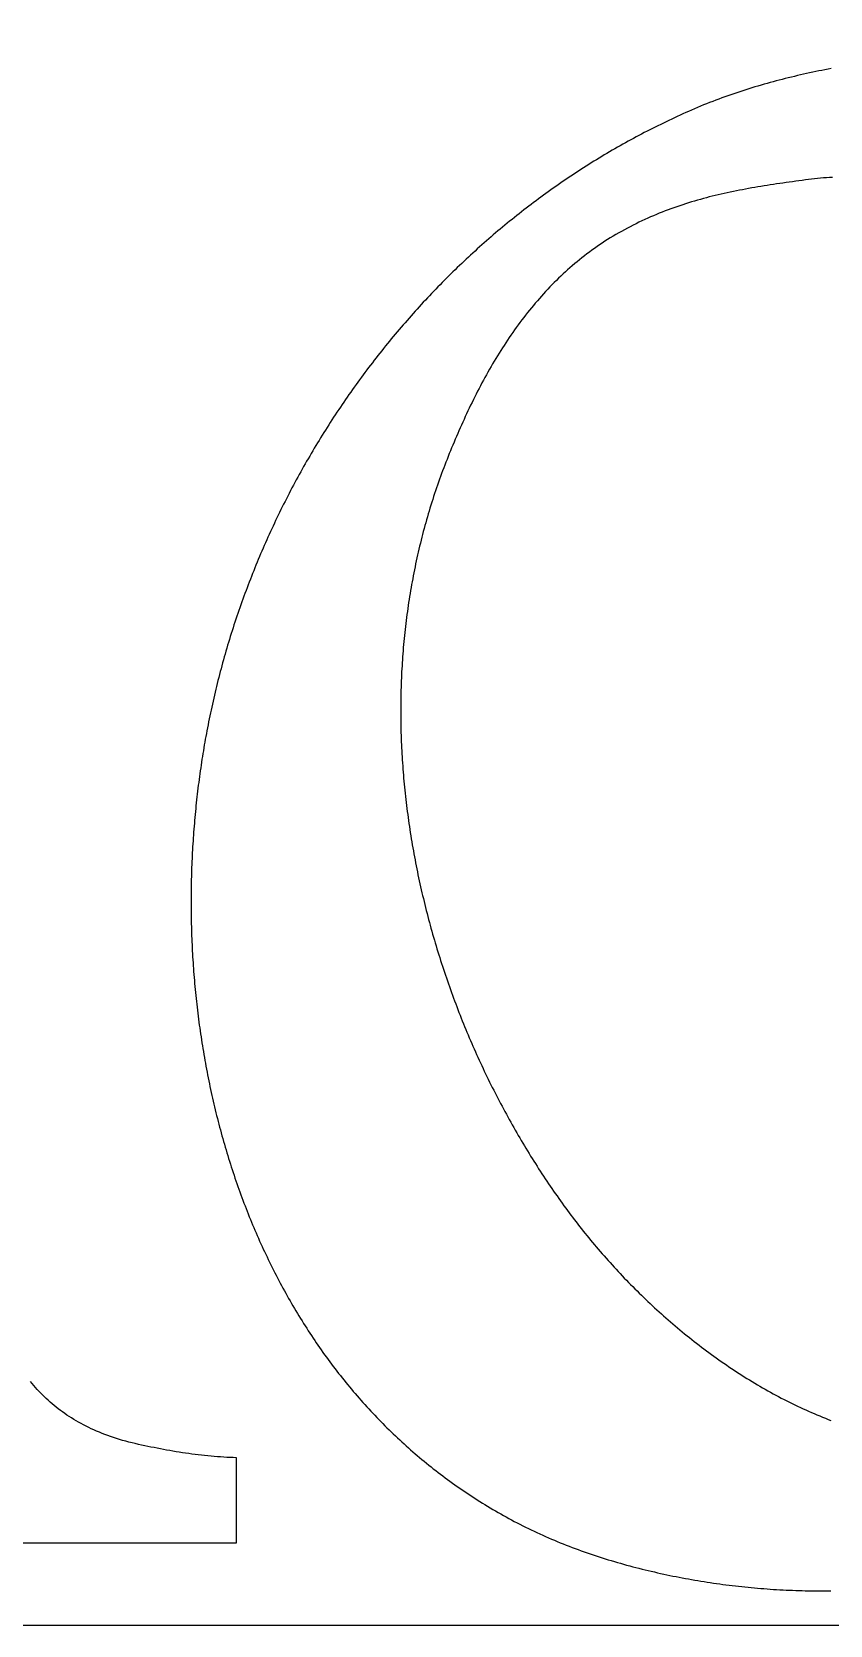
# Model space of a CAD drawing. Extents: x 0 to 3997, y 0 to 1531.
# Drawn here: x 1014 to 1267, y 0 to 504 of the extents above; entities that cross this region are included whole.
import ezdxf

# ---------------------------------------------------------------- set-up
doc = ezdxf.new("R2010")
doc.units = 0
doc.layers.add('C159', color=159, linetype='CONTINUOUS')
doc.layers.add('C7', color=7, linetype='CONTINUOUS')

msp = doc.modelspace()

# ---------------------------------------------------------------- linework, layer by layer
at = {"layer": 'C159'}
for points in [[(1267.1268, 492.6928), (1266.1532, 492.5055), (1265.1807, 492.3152), (1264.2092, 492.1217), (1263.2386, 491.9249), (1262.269, 491.7248), (1261.3003, 491.5212), (1260.3325, 491.3141), (1259.3655, 491.1034), (1258.3994, 490.889), (1257.434, 490.6708), (1256.4694, 490.4487), (1255.5055, 490.2227), (1254.5424, 489.9926), (1253.5799, 489.7584), (1252.618, 489.52), (1251.6568, 489.2772), (1250.6961, 489.0301), (1249.736, 488.7784), (1248.7764, 488.5222), (1247.8173, 488.2614), (1246.8587, 487.9958), (1245.9005, 487.7253), (1244.9427, 487.45), (1243.9853, 487.1696), (1243.0282, 486.8841), (1242.0715, 486.5935), (1241.115, 486.2975), (1240.1588, 485.9963), (1239.2028, 485.6895), (1238.247, 485.3773), (1237.2914, 485.0594), (1236.3359, 484.7358), (1235.3805, 484.4065), (1234.4252, 484.0712), (1233.47, 483.73), (1232.5147, 483.3827), (1231.5595, 483.0293), (1230.6042, 482.6696), (1229.6489, 482.3037), (1228.6934, 481.9313), (1227.7378, 481.5524), (1226.7821, 481.167), (1225.8261, 480.7749), (1224.87, 480.376), (1223.9136, 479.9703), (1222.9569, 479.5577), (1222, 479.1381), (1221.1117, 478.7432), (1220.2253, 478.3449), (1219.3408, 477.9431), (1218.4582, 477.538), (1217.5775, 477.1294), (1216.6986, 476.7174), (1215.8217, 476.302), (1214.9467, 475.8832), (1214.0736, 475.461), (1213.2024, 475.0355), (1212.3332, 474.6066), (1211.4658, 474.1744), (1210.6005, 473.7389), (1209.737, 473.3), (1208.8755, 472.8578), (1208.016, 472.4123), (1207.1584, 471.9635), (1206.3028, 471.5115), (1205.4492, 471.0561), (1204.5976, 470.5976), (1203.7479, 470.1357), (1202.9002, 469.6706), (1202.0546, 469.2023), (1201.2109, 468.7308), (1200.3692, 468.2561), (1199.5296, 467.7781), (1198.692, 467.297), (1197.8564, 466.8127), (1197.0228, 466.3252), (1196.1913, 465.8346), (1195.3618, 465.3408), (1194.5344, 464.8439), (1193.709, 464.3439), (1192.8857, 463.8408), (1192.0644, 463.3345), (1191.2452, 462.8252), (1190.4281, 462.3128), (1189.6131, 461.7973), (1188.8002, 461.2787), (1187.9894, 460.7571), (1187.1807, 460.2325), (1186.3741, 459.7048), (1185.5696, 459.1741), (1184.7672, 458.6404), (1183.967, 458.1037), (1183.1689, 457.564), (1182.3729, 457.0213), (1181.579, 456.4757), (1180.7874, 455.9271), (1179.9978, 455.3755), (1179.2105, 454.821), (1178.4253, 454.2636), (1177.6423, 453.7033), (1176.8614, 453.1401), (1176.0828, 452.5739), (1175.3063, 452.0049), (1174.532, 451.4331), (1173.76, 450.8583), (1172.9901, 450.2807), (1172.2225, 449.7003), (1171.457, 449.117), (1170.6938, 448.5309), (1169.9329, 447.942), (1169.1741, 447.3503), (1168.4177, 446.7558), (1167.6634, 446.1585), (1166.9115, 445.5584), (1166.1617, 444.9556), (1165.4143, 444.35), (1164.6691, 443.7417), (1163.9262, 443.1307), (1163.1856, 442.517), (1162.4473, 441.9005), (1161.7113, 441.2814), (1160.9776, 440.6595), (1160.2461, 440.035), (1159.517, 439.4078), (1158.7903, 438.778), (1158.0658, 438.1455), (1157.3437, 437.5104), (1156.6239, 436.8727), (1155.9065, 436.2323), (1155.1914, 435.5894), (1154.4787, 434.9439), (1153.7683, 434.2957), (1153.0603, 433.645), (1152.3547, 432.9918), (1151.6514, 432.336), (1150.9506, 431.6776), (1150.2521, 431.0167), (1149.556, 430.3534), (1148.8623, 429.6874), (1148.1711, 429.019), (1147.4822, 428.3481), (1146.7958, 427.6748), (1146.1118, 426.9989), (1145.4302, 426.3207), (1144.7511, 425.6399), (1144.0744, 424.9567), (1143.4001, 424.2711), (1142.7283, 423.5831), (1142.059, 422.8927), (1141.3922, 422.1999), (1140.7278, 421.5047), (1140.0659, 420.8071), (1139.4064, 420.1072), (1138.7495, 419.4049), (1138.0951, 418.7003), (1137.4431, 417.9933), (1136.7937, 417.284), (1136.1468, 416.5724), (1135.5024, 415.8586), (1134.8606, 415.1424), (1134.2212, 414.4239), (1133.5844, 413.7032), (1132.9502, 412.9802), (1132.3185, 412.255), (1131.6893, 411.5275), (1131.0627, 410.7978), (1130.4387, 410.0659), (1129.8173, 409.3317), (1129.1984, 408.5954), (1128.5821, 407.8569), (1127.9684, 407.1162), (1127.3573, 406.3734), (1126.7488, 405.6284), (1126.143, 404.8813), (1125.5397, 404.132), (1124.939, 403.3806), (1124.341, 402.6271), (1123.7456, 401.8715), (1123.1529, 401.1138), (1122.5628, 400.354), (1121.9753, 399.5921), (1121.3905, 398.8282), (1120.8083, 398.0623), (1120.2288, 397.2943), (1119.652, 396.5242), (1119.0779, 395.7522), (1118.5065, 394.9781), (1117.9377, 394.2021), (1117.3717, 393.424), (1116.8083, 392.644), (1116.2476, 391.862), (1115.6897, 391.0781), (1115.1345, 390.2922), (1114.582, 389.5044), (1114.0322, 388.7146), (1113.4852, 387.923), (1112.9409, 387.1294), (1112.3994, 386.334), (1111.8606, 385.5366), (1111.3246, 384.7374), (1110.7914, 383.9363), (1110.2609, 383.1334), (1109.7332, 382.3286), (1109.2083, 381.522), (1108.6862, 380.7136), (1108.1669, 379.9034), (1107.6503, 379.0914), (1107.1366, 378.2776), (1106.6257, 377.462), (1106.1176, 376.6446), (1105.6124, 375.8255), (1105.11, 375.0046), (1104.6104, 374.182), (1104.1136, 373.3577), (1103.6197, 372.5317), (1103.1287, 371.7039), (1102.6405, 370.8745), (1102.1552, 370.0433), (1101.6727, 369.2105), (1101.1932, 368.3761), (1100.7165, 367.54), (1100.2427, 366.7022), (1099.7718, 365.8628), (1099.3038, 365.0218), (1098.8387, 364.1792), (1098.3766, 363.3349), (1097.9173, 362.4891), (1097.461, 361.6417), (1097.0076, 360.7928), (1096.5571, 359.9422), (1096.1096, 359.0902), (1095.6651, 358.2366), (1095.2234, 357.3814), (1094.7848, 356.5248), (1094.3491, 355.6666), (1093.9164, 354.8069), (1093.4867, 353.9458), (1093.0599, 353.0832), (1092.6362, 352.2191), (1092.2154, 351.3535), (1091.7976, 350.4865), (1091.3829, 349.6181), (1090.9711, 348.7483), (1090.5624, 347.877), (1090.1567, 347.0044), (1089.754, 346.1303), (1089.3544, 345.2549), (1088.9578, 344.3781), (1088.5643, 343.4999), (1088.1738, 342.6204), (1087.7864, 341.7395), (1087.402, 340.8573), (1087.0207, 339.9738), (1086.6425, 339.089), (1086.2674, 338.2029), (1085.8954, 337.3155), (1085.5264, 336.4268), (1085.1606, 335.5369), (1084.7978, 334.6457), (1084.4382, 333.7532), (1084.0817, 332.8596), (1083.7284, 331.9646), (1083.3781, 331.0685), (1083.031, 330.1712), (1082.687, 329.2727), (1082.3462, 328.373), (1082.0086, 327.4721), (1081.6741, 326.57), (1081.3427, 325.6669), (1081.0146, 324.7625), (1080.6896, 323.8571), (1080.3678, 322.9505), (1080.0492, 322.0428), (1079.7338, 321.134), (1079.4215, 320.2241), (1079.1125, 319.3131), (1078.8067, 318.4011), (1078.5042, 317.488), (1078.2048, 316.5739), (1077.9087, 315.6587), (1077.6158, 314.7425), (1077.3262, 313.8253), (1077.0398, 312.907), (1076.7566, 311.9878), (1076.4768, 311.0676), (1076.2001, 310.1464), (1075.9268, 309.2243), (1075.6567, 308.3012), (1075.39, 307.3771), (1075.1265, 306.4522), (1074.8663, 305.5263), (1074.6094, 304.5994), (1074.3558, 303.6717), (1074.1055, 302.7431), (1073.8585, 301.8136), (1073.6149, 300.8833), (1073.3746, 299.9521), (1073.1377, 299.02), (1072.904, 298.0871), (1072.6738, 297.1534), (1072.4468, 296.2188), (1072.2233, 295.2835), (1072.0031, 294.3473), (1071.7863, 293.4104), (1071.5728, 292.4726), (1071.3627, 291.5342), (1071.1561, 290.5949), (1070.9528, 289.6549), (1070.7529, 288.7142), (1070.5564, 287.7728), (1070.3634, 286.8306), (1070.1737, 285.8877), (1069.9875, 284.9442), (1069.8048, 284), (1069.6341, 283.102), (1069.4663, 282.2028), (1069.3012, 281.3024), (1069.139, 280.4008), (1068.9795, 279.498), (1068.8228, 278.594), (1068.6689, 277.6889), (1068.5178, 276.7826), (1068.3695, 275.8752), (1068.224, 274.9668), (1068.0814, 274.0572), (1067.9415, 273.1466), (1067.8045, 272.2349), (1067.6703, 271.3222), (1067.5389, 270.4085), (1067.4104, 269.4938), (1067.2847, 268.5781), (1067.1618, 267.6614), (1067.0418, 266.7438), (1066.9246, 265.8253), (1066.8103, 264.9059), (1066.6988, 263.9855), (1066.5902, 263.0643), (1066.4844, 262.1423), (1066.3815, 261.2194), (1066.2815, 260.2957), (1066.1844, 259.3712), (1066.0901, 258.4459), (1065.9987, 257.5198), (1065.9102, 256.593), (1065.8246, 255.6654), (1065.7419, 254.7371), (1065.662, 253.8082), (1065.5851, 252.8785), (1065.5111, 251.9482), (1065.44, 251.0172), (1065.3718, 250.0856), (1065.3065, 249.1534), (1065.2441, 248.2206), (1065.1847, 247.2872), (1065.1281, 246.3533), (1065.0745, 245.4188), (1065.0239, 244.4838), (1064.9762, 243.5483), (1064.9314, 242.6123), (1064.8896, 241.6758), (1064.8507, 240.7388), (1064.8147, 239.8015), (1064.7818, 238.8637), (1064.7517, 237.9255), (1064.7247, 236.9869), (1064.7006, 236.0479), (1064.6795, 235.1086), (1064.6613, 234.169), (1064.6462, 233.229), (1064.634, 232.2888), (1064.6248, 231.3482), (1064.6186, 230.4074), (1064.6154, 229.4664), (1064.6152, 228.5251), (1064.618, 227.5836), (1064.6238, 226.642), (1064.6326, 225.7001), (1064.6444, 224.7581), (1064.6593, 223.8159), (1064.6771, 222.8736), (1064.698, 221.9313), (1064.7219, 220.9888), (1064.7489, 220.0462), (1064.7789, 219.1036), (1064.8119, 218.161), (1064.848, 217.2183), (1064.8871, 216.2756), (1064.9292, 215.333), (1064.9744, 214.3904), (1065.0227, 213.4478), (1065.0741, 212.5053), (1065.1285, 211.5629), (1065.1859, 210.6206), (1065.2465, 209.6784), (1065.3101, 208.7363), (1065.3768, 207.7944), (1065.4466, 206.8527), (1065.5195, 205.9111), (1065.5955, 204.9698), (1065.6745, 204.0287), (1065.7567, 203.0878), (1065.842, 202.1472), (1065.9304, 201.2069), (1066.0219, 200.2668), (1066.1165, 199.3271), (1066.2142, 198.3877), (1066.315, 197.4486), (1066.419, 196.51), (1066.5261, 195.5716), (1066.6364, 194.6337), (1066.7497, 193.6962), (1066.8663, 192.7592), (1066.9859, 191.8226), (1067.1087, 190.8864), (1067.2347, 189.9507), (1067.3638, 189.0156), (1067.4961, 188.0809), (1067.6316, 187.1468), (1067.7702, 186.2133), (1067.912, 185.2803), (1068.0569, 184.3479), (1068.2051, 183.4162), (1068.3564, 182.485), (1068.5109, 181.5545), (1068.6686, 180.6247), (1068.8295, 179.6955), (1068.9936, 178.767), (1069.1609, 177.8392), (1069.3315, 176.9122), (1069.5052, 175.9859), (1069.6821, 175.0604), (1069.8623, 174.1356), (1070.0456, 173.2117), (1070.2322, 172.2886), (1070.422, 171.3663), (1070.6151, 170.4448), (1070.8114, 169.5243), (1071.0109, 168.6046), (1071.2137, 167.6858), (1071.4197, 166.7679), (1071.629, 165.851), (1071.8415, 164.935), (1072.0573, 164.02), (1072.2764, 163.106), (1072.4987, 162.193), (1072.7243, 161.281), (1072.9531, 160.3701), (1073.1853, 159.4602), (1073.4207, 158.5514), (1073.6594, 157.6437), (1073.9014, 156.7372), (1074.1467, 155.8317), (1074.3953, 154.9274), (1074.6472, 154.0243), (1074.9024, 153.1223), (1075.1609, 152.2215), (1075.4227, 151.322), (1075.6878, 150.4237), (1075.9562, 149.5266), (1076.228, 148.6308), (1076.5031, 147.7363), (1076.7815, 146.8431), (1077.0633, 145.9513), (1077.3484, 145.0607), (1077.6368, 144.1716), (1077.9286, 143.2838), (1078.2238, 142.3973), (1078.5223, 141.5123), (1078.8241, 140.6288), (1079.1293, 139.7466), (1079.4379, 138.866), (1079.7498, 137.9868), (1080.0651, 137.1091), (1080.3838, 136.2329), (1080.7059, 135.3582), (1081.0314, 134.4851), (1081.3602, 133.6136), (1081.6924, 132.7436), (1082.0281, 131.8753), (1082.3671, 131.0085), (1082.7095, 130.1434), (1083.0554, 129.28), (1083.4046, 128.4182), (1083.7573, 127.5581), (1084.1133, 126.6997), (1084.4728, 125.843), (1084.8358, 124.9881), (1085.2021, 124.1349), (1085.5719, 123.2835), (1085.9451, 122.4339), (1086.3218, 121.5861), (1086.7019, 120.7402), (1087.0855, 119.8961), (1087.4725, 119.0538), (1087.8629, 118.2134), (1088.2569, 117.3749), (1088.6542, 116.5384), (1089.0551, 115.7037), (1089.4594, 114.871), (1089.8672, 114.0403), (1090.2785, 113.2116), (1090.6933, 112.3848), (1091.1115, 111.5601), (1091.5332, 110.7374), (1091.9585, 109.9168), (1092.3872, 109.0982), (1092.8194, 108.2818), (1093.2551, 107.4674), (1093.6944, 106.6552), (1094.1371, 105.8451), (1094.5834, 105.0371), (1095.0332, 104.2314), (1095.4865, 103.4278), (1095.9433, 102.6264), (1096.4037, 101.8273), (1096.8676, 101.0304), (1097.335, 100.2358), (1097.806, 99.4434), (1098.2806, 98.6534), (1098.7586, 97.8656), (1099.2403, 97.0802), (1099.7255, 96.2972), (1100.2142, 95.5165), (1100.7065, 94.7382), (1101.2024, 93.9623), (1101.7019, 93.1888), (1102.2049, 92.4177), (1102.7115, 91.6492), (1103.2217, 90.883), (1103.7355, 90.1194), (1104.2529, 89.3583), (1104.7739, 88.5997), (1105.2985, 87.8436), (1105.8267, 87.0901), (1106.3584, 86.3392), (1106.8938, 85.5909), (1107.4328, 84.8452), (1107.9755, 84.1021), (1108.5217, 83.3616), (1109.0716, 82.6238), (1109.6251, 81.8887), (1110.1822, 81.1563), (1110.743, 80.4267), (1111.3074, 79.6997), (1111.8755, 78.9755), (1112.4472, 78.2541), (1113.0226, 77.5354), (1113.6016, 76.8196), (1114.1843, 76.1065), (1114.7706, 75.3963), (1115.3606, 74.689), (1115.9543, 73.9846), (1116.5517, 73.283), (1117.1527, 72.5843), (1117.7574, 71.8886), (1118.3658, 71.1958), (1118.9779, 70.5059), (1119.5937, 69.8191), (1120.2132, 69.1352), (1120.8364, 68.4544), (1121.4632, 67.7765), (1122.0938, 67.1017), (1122.7282, 66.43), (1123.3662, 65.7614), (1124.0079, 65.0959), (1124.6534, 64.4334), (1125.3026, 63.7742), (1125.9555, 63.118), (1126.6122, 62.4651), (1127.2726, 61.8153), (1127.9368, 61.1687), (1128.6046, 60.5253), (1129.2763, 59.8852), (1129.9517, 59.2484), (1130.6309, 58.6148), (1131.3138, 57.9845), (1132.0005, 57.3575), (1132.6909, 56.7338), (1133.3851, 56.1135), (1134.0831, 55.4965), (1134.7849, 54.883), (1135.4905, 54.2728), (1136.1999, 53.666), (1136.913, 53.0627), (1137.63, 52.4628), (1138.3507, 51.8663), (1139.0752, 51.2734), (1139.8036, 50.6839), (1140.5358, 50.098), (1141.2718, 49.5156), (1142.0116, 48.9367), (1142.7552, 48.3615), (1143.5026, 47.7898), (1144.2539, 47.2217), (1145.009, 46.6572), (1145.768, 46.0964), (1146.5308, 45.5392), (1147.2974, 44.9857), (1148.0679, 44.4359), (1148.8422, 43.8898), (1149.6204, 43.3474), (1150.4025, 42.8088), (1151.1884, 42.2739), (1151.9782, 41.7429), (1152.7718, 41.2156), (1153.5694, 40.6921), (1154.3708, 40.1724), (1155.1761, 39.6566), (1155.9852, 39.1447), (1156.7983, 38.6367), (1157.6153, 38.1325), (1158.4361, 37.6323), (1159.2609, 37.136), (1160.0896, 36.6436), (1160.9222, 36.1553), (1161.7587, 35.6709), (1162.5991, 35.1905), (1163.4434, 34.7141), (1164.2917, 34.2418), (1165.1438, 33.7735), (1166, 33.3094), (1166.8824, 32.838), (1167.7684, 32.3725), (1168.6578, 31.9129), (1169.5505, 31.4591), (1170.4465, 31.0112), (1171.3457, 30.569), (1172.2481, 30.1326), (1173.1536, 29.7019), (1174.0622, 29.2769), (1174.9737, 28.8576), (1175.8882, 28.4439), (1176.8055, 28.0358), (1177.7256, 27.6333), (1178.6484, 27.2363), (1179.5739, 26.8448), (1180.502, 26.4588), (1181.4326, 26.0783), (1182.3658, 25.7031), (1183.3013, 25.3334), (1184.2393, 24.969), (1185.1795, 24.6099), (1186.1219, 24.2562), (1187.0666, 23.9077), (1188.0133, 23.5644), (1188.9621, 23.2264), (1189.9129, 22.8935), (1190.8656, 22.5658), (1191.8202, 22.2432), (1192.7766, 21.9256), (1193.7347, 21.6132), (1194.6945, 21.3057), (1195.6559, 21.0033), (1196.6189, 20.7058), (1197.5834, 20.4132), (1198.5493, 20.1256), (1199.5166, 19.8428), (1200.4852, 19.5649), (1201.455, 19.2917), (1202.426, 19.0234), (1203.3982, 18.7598), (1204.3714, 18.5009), (1205.3456, 18.2468), (1206.3207, 17.9972), (1207.2967, 17.7523), (1208.2736, 17.5121), (1209.2511, 17.2763), (1210.2294, 17.0452), (1211.2083, 16.8185), (1212.1878, 16.5963), (1213.1677, 16.3786), (1214.1482, 16.1652), (1215.1289, 15.9563), (1216.1101, 15.7517), (1217.0914, 15.5515), (1218.073, 15.3555), (1219.0547, 15.1638), (1220.0365, 14.9764), (1221.0182, 14.7931), (1222, 14.6141), (1222.9793, 14.4396), (1223.9603, 14.269), (1224.9428, 14.1024), (1225.927, 13.9398), (1226.9126, 13.7811), (1227.8996, 13.6264), (1228.8881, 13.4757), (1229.8779, 13.3291), (1230.869, 13.1864), (1231.8614, 13.0479), (1232.855, 12.9134), (1233.8498, 12.783), (1234.8457, 12.6567), (1235.8426, 12.5345), (1236.8406, 12.4165), (1237.8396, 12.3026), (1238.8395, 12.1929), (1239.8403, 12.0874), (1240.8419, 11.9861), (1241.8443, 11.889), (1242.8475, 11.7962), (1243.8513, 11.7076), (1244.8559, 11.6234), (1245.861, 11.5434), (1246.8667, 11.4677), (1247.8728, 11.3963), (1248.8795, 11.3293), (1249.8866, 11.2667), (1250.894, 11.2084), (1251.9017, 11.1545), (1252.9098, 11.1051), (1253.918, 11.06), (1254.9265, 11.0194), (1255.9351, 10.9833), (1256.9437, 10.9517), (1257.9524, 10.9245), (1258.9611, 10.9019), (1259.9698, 10.8838), (1260.9783, 10.8702), (1261.9867, 10.8613), (1262.995, 10.8568), (1264.0029, 10.857), (1265.0106, 10.8618), (1266.018, 10.8713), (1267.0249, 10.8854)], [(889, 26), (1079, 26), (1079, 53), (1077.993, 53.0256), (1076.9859, 53.0609), (1075.9786, 53.1055), (1074.9713, 53.1592), (1073.9639, 53.2219), (1072.9566, 53.2932), (1071.9494, 53.3729), (1070.9425, 53.4608), (1069.9358, 53.5567), (1068.9294, 53.6604), (1067.9235, 53.7715), (1066.918, 53.8899), (1065.9131, 54.0153), (1064.9088, 54.1476), (1063.9052, 54.2864), (1062.9024, 54.4315), (1061.9004, 54.5827), (1060.8994, 54.7398), (1059.8993, 54.9025), (1058.9002, 55.0707), (1057.9023, 55.244), (1056.9055, 55.4222), (1055.91, 55.6051), (1054.9159, 55.7925), (1053.9231, 55.9841), (1052.9318, 56.1798), (1051.9421, 56.3792), (1050.954, 56.5821), (1049.9675, 56.7883), (1048.9828, 56.9976), (1048, 57.2098), (1046.9667, 57.4413), (1045.9472, 57.6837), (1044.9413, 57.9367), (1043.949, 58.2004), (1042.9702, 58.4746), (1042.0047, 58.7592), (1041.0526, 59.0542), (1040.1136, 59.3594), (1039.1877, 59.6749), (1038.2749, 60.0004), (1037.3749, 60.3359), (1036.4878, 60.6813), (1035.6134, 61.0366), (1034.7516, 61.4016), (1033.9024, 61.7762), (1033.0657, 62.1604), (1032.2413, 62.5541), (1031.4292, 62.9572), (1030.6293, 63.3695), (1029.8415, 63.7911), (1029.0656, 64.2218), (1028.3017, 64.6616), (1027.5496, 65.1102), (1026.8092, 65.5678), (1026.0805, 66.0341), (1025.3633, 66.5091), (1024.6575, 66.9927), (1023.9631, 67.4848), (1023.28, 67.9853), (1022.608, 68.4942), (1021.9471, 69.0113), (1021.2972, 69.5365), (1020.6582, 70.0698), (1020.03, 70.6111), (1019.4125, 71.1603), (1018.8057, 71.7173), (1018.2094, 72.2821), (1017.6235, 72.8544), (1017.0479, 73.4343), (1016.4826, 74.0217), (1015.9275, 74.6164), (1015.3825, 75.2184), (1014.8474, 75.8276), (1014.3222, 76.4438), (1013.8068, 77.0671)]]:
    msp.add_lwpolyline(points, dxfattribs=at)
at = {"layer": 'C7'}
for points in [[(0, 1531), (0, 0), (3997, 0), (3997, 1531), (0, 1531)], [(1260, 457.5756), (1258.9708, 457.44), (1257.9454, 457.3038), (1256.9236, 457.1668), (1255.9053, 457.0289), (1254.8905, 456.8898), (1253.8791, 456.7495), (1252.8711, 456.6076), (1251.8664, 456.4641), (1250.8649, 456.3186), (1249.8666, 456.1712), (1248.8714, 456.0215), (1247.8793, 455.8694), (1246.8902, 455.7147), (1245.904, 455.5573), (1244.9207, 455.3968), (1243.9402, 455.2333), (1242.9625, 455.0664), (1241.9875, 454.896), (1241.0151, 454.722), (1240.0453, 454.544), (1239.078, 454.3621), (1238.1131, 454.1759), (1237.1506, 453.9852), (1236.1905, 453.79), (1235.2326, 453.59), (1234.277, 453.3851), (1233.3235, 453.175), (1232.3721, 452.9596), (1231.4227, 452.7387), (1230.4753, 452.5121), (1229.5297, 452.2796), (1228.5861, 452.0411), (1227.6442, 451.7964), (1226.704, 451.5452), (1225.7655, 451.2875), (1224.8286, 451.0229), (1223.8933, 450.7514), (1222.9594, 450.4728), (1222.027, 450.1868), (1221.0959, 449.8934), (1220.1661, 449.5922), (1219.2375, 449.2832), (1218.3102, 448.9661), (1217.3839, 448.6408), (1216.4587, 448.307), (1215.5345, 447.9647), (1214.6112, 447.6136), (1213.6888, 447.2535), (1212.7673, 446.8843), (1211.8464, 446.5058), (1210.9263, 446.1177), (1210.0068, 445.72), (1209.0879, 445.3124), (1208.1694, 444.8947), (1207.2515, 444.4668), (1206.3339, 444.0285), (1205.4166, 443.5795), (1204.4997, 443.1198), (1203.5829, 442.6492), (1202.6662, 442.1673), (1201.7497, 441.6742), (1200.8332, 441.1695), (1199.9166, 440.6532), (1199, 440.125), (1198.129, 439.6108), (1197.266, 439.0883), (1196.4109, 438.5575), (1195.5637, 438.0184), (1194.7243, 437.4713), (1193.8927, 436.9161), (1193.0687, 436.3529), (1192.2525, 435.7819), (1191.4438, 435.2031), (1190.6427, 434.6166), (1189.849, 434.0226), (1189.0628, 433.421), (1188.284, 432.8121), (1187.5125, 432.1958), (1186.7484, 431.5723), (1185.9914, 430.9417), (1185.2416, 430.304), (1184.499, 429.6594), (1183.7634, 429.0079), (1183.0348, 428.3496), (1182.3132, 427.6846), (1181.5985, 427.0131), (1180.8907, 426.335), (1180.1897, 425.6505), (1179.4955, 424.9597), (1178.8079, 424.2627), (1178.127, 423.5595), (1177.4527, 422.8503), (1176.7849, 422.1351), (1176.1236, 421.4141), (1175.4688, 420.6872), (1174.8204, 419.9547), (1174.1782, 419.2165), (1173.5424, 418.4729), (1172.9128, 417.7238), (1172.2893, 416.9694), (1171.672, 416.2098), (1171.0608, 415.445), (1170.4555, 414.6751), (1169.8563, 413.9003), (1169.2629, 413.1206), (1168.6754, 412.3361), (1168.0937, 411.5469), (1167.5178, 410.7531), (1166.9475, 409.9548), (1166.3829, 409.1521), (1165.8239, 408.345), (1165.2704, 407.5337), (1164.7225, 406.7182), (1164.1799, 405.8986), (1163.6428, 405.0751), (1163.1109, 404.2477), (1162.5844, 403.4164), (1162.063, 402.5815), (1161.5469, 401.743), (1161.0358, 400.9009), (1160.5298, 400.0554), (1160.0289, 399.2066), (1159.5329, 398.3545), (1159.0418, 397.4992), (1158.5555, 396.6409), (1158.0741, 395.7796), (1157.5974, 394.9153), (1157.1254, 394.0483), (1156.658, 393.1786), (1156.1952, 392.3062), (1155.737, 391.4313), (1155.2832, 390.554), (1154.8339, 389.6743), (1154.389, 388.7924), (1153.9484, 387.9083), (1153.512, 387.0221), (1153.0799, 386.1339), (1152.6519, 385.2438), (1152.2281, 384.3519), (1151.8083, 383.4583), (1151.3925, 382.563), (1150.9807, 381.6662), (1150.5728, 380.768), (1150.1687, 379.8684), (1149.7685, 378.9675), (1149.3719, 378.0654), (1148.9791, 377.1623), (1148.5899, 376.2582), (1148.2043, 375.3531), (1147.8222, 374.4473), (1147.4437, 373.5407), (1147.0685, 372.6334), (1146.6967, 371.7257), (1146.3282, 370.8174), (1145.963, 369.9088), (1145.6011, 369)], [(1267.5111, 458.2266), (1266.5726, 458.1813), (1265.6339, 458.1259), (1264.695, 458.0602), (1263.7561, 457.9841), (1262.8171, 457.8977), (1261.878, 457.8009), (1260.939, 457.6935), (1260, 457.5756)], [(1145.601, 369), (1145.2475, 368.1021), (1144.8986, 367.2029), (1144.5542, 366.3024), (1144.2144, 365.4005), (1143.879, 364.4972), (1143.5481, 363.5927), (1143.2218, 362.6869), (1142.8999, 361.7798), (1142.5824, 360.8715), (1142.2695, 359.9618), (1141.961, 359.051), (1141.6569, 358.1389), (1141.3573, 357.2257), (1141.0621, 356.3112), (1140.7714, 355.3956), (1140.485, 354.4788), (1140.2031, 353.5608), (1139.9256, 352.6417), (1139.6524, 351.7215), (1139.3837, 350.8002), (1139.1193, 349.8779), (1138.8593, 348.9544), (1138.6036, 348.0299), (1138.3524, 347.1043), (1138.1054, 346.1777), (1137.8628, 345.2501), (1137.6245, 344.3215), (1137.3906, 343.3919), (1137.1609, 342.4613), (1136.9356, 341.5298), (1136.7145, 340.5974), (1136.4978, 339.664), (1136.2853, 338.7297), (1136.0771, 337.7945), (1135.8732, 336.8584), (1135.6735, 335.9214), (1135.4781, 334.9836), (1135.2869, 334.045), (1135.0999, 333.1055), (1134.9172, 332.1652), (1134.7387, 331.2242), (1134.5644, 330.2823), (1134.3943, 329.3397), (1134.2284, 328.3963), (1134.0667, 327.4522), (1133.9092, 326.5074), (1133.7558, 325.5618), (1133.6066, 324.6156), (1133.4616, 323.6687), (1133.3207, 322.7211), (1133.1839, 321.7729), (1133.0513, 320.8241), (1132.9228, 319.8746), (1132.7984, 318.9245), (1132.6781, 317.9739), (1132.5619, 317.0226), (1132.4498, 316.0708), (1132.3418, 315.1185), (1132.2378, 314.1656), (1132.138, 313.2122), (1132.0421, 312.2583), (1131.9504, 311.3039), (1131.8627, 310.3491), (1131.779, 309.3938), (1131.6993, 308.438), (1131.6237, 307.4818), (1131.5521, 306.5252), (1131.4844, 305.5682), (1131.4208, 304.6109), (1131.3612, 303.6531), (1131.3055, 302.695), (1131.2538, 301.7366), (1131.2061, 300.7778), (1131.1623, 299.8187), (1131.1225, 298.8593), (1131.0866, 297.8997), (1131.0547, 296.9397), (1131.0266, 295.9796), (1131.0025, 295.0191), (1130.9823, 294.0585), (1130.966, 293.0977), (1130.9536, 292.1366), (1130.9451, 291.1754), (1130.9404, 290.214), (1130.9396, 289.2525), (1130.9427, 288.2908), (1130.9497, 287.329), (1130.9604, 286.3671), (1130.975, 285.4051), (1130.9935, 284.4431), (1131.0157, 283.4809), (1131.0418, 282.5188), (1131.0717, 281.5565), (1131.1054, 280.5943), (1131.1428, 279.6321), (1131.1841, 278.6699), (1131.2291, 277.7077), (1131.2779, 276.7455), (1131.3304, 275.7834), (1131.3867, 274.8214), (1131.4467, 273.8595), (1131.5105, 272.8976), (1131.578, 271.9359), (1131.6492, 270.9743), (1131.7241, 270.0129), (1131.8027, 269.0516), (1131.885, 268.0905), (1131.971, 267.1295), (1132.0607, 266.1688), (1132.154, 265.2083), (1132.251, 264.248), (1132.3517, 263.2879), (1132.456, 262.3282), (1132.5639, 261.3687), (1132.6755, 260.4095), (1132.7907, 259.4505), (1132.9095, 258.492), (1133.0319, 257.5337), (1133.1579, 256.5758), (1133.2875, 255.6183), (1133.4207, 254.6611), (1133.5575, 253.7043), (1133.6978, 252.748), (1133.8417, 251.792), (1133.9891, 250.8365), (1134.1401, 249.8815), (1134.2946, 248.9269), (1134.4526, 247.9728), (1134.6142, 247.0192), (1134.7792, 246.0661), (1134.9478, 245.1135), (1135.1198, 244.1615), (1135.2954, 243.21), (1135.4744, 242.2591), (1135.6569, 241.3087), (1135.8429, 240.359), (1136.0323, 239.4099), (1136.2251, 238.4614), (1136.4214, 237.5135), (1136.6212, 236.5663), (1136.8243, 235.6198), (1137.0309, 234.674), (1137.2409, 233.7288), (1137.4542, 232.7844), (1137.671, 231.8407), (1137.8912, 230.8978), (1138.1147, 229.9556), (1138.3416, 229.0142), (1138.5718, 228.0736), (1138.8054, 227.1337), (1139.0424, 226.1947), (1139.2827, 225.2566), (1139.5263, 224.3193), (1139.7732, 223.3828), (1140.0234, 222.4472), (1140.277, 221.5125), (1140.5338, 220.5787), (1140.794, 219.6459), (1141.0574, 218.7139), (1141.324, 217.783), (1141.594, 216.8529), (1141.8672, 215.9239), (1142.1436, 214.9959), (1142.4233, 214.0688), (1142.7063, 213.1428), (1142.9924, 212.2178), (1143.2818, 211.2939), (1143.5743, 210.3711), (1143.8701, 209.4493), (1144.1691, 208.5286), (1144.4712, 207.6091), (1144.7766, 206.6906), (1145.085, 205.7733), (1145.3967, 204.8572), (1145.7115, 203.9422), (1146.0295, 203.0284), (1146.3506, 202.1158), (1146.6748, 201.2045), (1147.0021, 200.2943), (1147.3326, 199.3854), (1147.6661, 198.4778), (1148.0028, 197.5714), (1148.3425, 196.6663), (1148.6854, 195.7625), (1149.0312, 194.8601), (1149.3802, 193.9589), (1149.7322, 193.0591), (1150.0873, 192.1607), (1150.4454, 191.2637), (1150.8066, 190.368), (1151.1707, 189.4737), (1151.5379, 188.5809), (1151.9081, 187.6895), (1152.2813, 186.7995), (1152.6575, 185.9111), (1153.0367, 185.024), (1153.4189, 184.1385), (1153.804, 183.2545), (1154.1921, 182.372), (1154.5831, 181.491), (1154.9771, 180.6116), (1155.3741, 179.7338), (1155.7739, 178.8575), (1156.1767, 177.9829), (1156.5824, 177.1098), (1156.991, 176.2384), (1157.4025, 175.3686), (1157.8169, 174.5005), (1158.2342, 173.634), (1158.6543, 172.7692), (1159.0773, 171.9061), (1159.5032, 171.0447), (1159.9319, 170.1851), (1160.3635, 169.3272), (1160.7979, 168.471), (1161.2351, 167.6166), (1161.6752, 166.7641), (1162.118, 165.9133), (1162.5637, 165.0643), (1163.0121, 164.2171), (1163.4634, 163.3718), (1163.9174, 162.5284), (1164.3742, 161.6868), (1164.8338, 160.8471), (1165.2961, 160.0094), (1165.7611, 159.1735), (1166.2289, 158.3396), (1166.6995, 157.5076), (1167.1727, 156.6776), (1167.6487, 155.8495), (1168.1274, 155.0235), (1168.6088, 154.1994), (1169.0928, 153.3774), (1169.5796, 152.5574), (1170.069, 151.7395), (1170.5611, 150.9236), (1171.0559, 150.1098), (1171.5533, 149.2981), (1172.0533, 148.4885), (1172.556, 147.681), (1173.0613, 146.8757), (1173.5693, 146.0725), (1174.0798, 145.2715), (1174.593, 144.4726), (1175.1087, 143.676), (1175.6271, 142.8816), (1176.148, 142.0894), (1176.6715, 141.2994), (1177.1975, 140.5117), (1177.7262, 139.7263), (1178.2573, 138.9431), (1178.791, 138.1623), (1179.3273, 137.3837), (1179.866, 136.6075), (1180.4073, 135.8336), (1180.9511, 135.0621), (1181.4974, 134.293), (1182.0461, 133.5262), (1182.5974, 132.7619), (1183.1512, 132), (1183.6867, 131.2692), (1184.2266, 130.5392), (1184.7709, 129.8098), (1185.3195, 129.0812), (1185.8724, 128.3534), (1186.4297, 127.6264), (1186.9912, 126.9003), (1187.5571, 126.1751), (1188.1271, 125.451), (1188.7013, 124.7279), (1189.2798, 124.0059), (1189.8624, 123.285), (1190.4491, 122.5654), (1191.04, 121.8469), (1191.635, 121.1298), (1192.234, 120.414), (1192.8372, 119.6996), (1193.4443, 118.9866), (1194.0555, 118.2752), (1194.6706, 117.5652), (1195.2897, 116.8569), (1195.9127, 116.1502), (1196.5397, 115.4452), (1197.1706, 114.7419), (1197.8053, 114.0404), (1198.4439, 113.3408), (1199.0863, 112.643), (1199.7325, 111.9472), (1200.3825, 111.2533), (1201.0363, 110.5615), (1201.6938, 109.8718), (1202.355, 109.1843), (1203.02, 108.4989), (1203.6885, 107.8157), (1204.3608, 107.1348), (1205.0366, 106.4563), (1205.7161, 105.7801), (1206.3991, 105.1064), (1207.0858, 104.4352), (1207.7759, 103.7665), (1208.4695, 103.1003), (1209.1667, 102.4368), (1209.8673, 101.776), (1210.5713, 101.1179), (1211.2788, 100.4626), (1211.9897, 99.8102), (1212.7039, 99.1606), (1213.4215, 98.5139), (1214.1425, 97.8702), (1214.8667, 97.2296), (1215.5942, 96.592), (1216.325, 95.9575), (1217.0591, 95.3262), (1217.7963, 94.6982), (1218.5368, 94.0734), (1219.2804, 93.452), (1220.0272, 92.8339), (1220.7771, 92.2193), (1221.5301, 91.6081), (1222.2862, 91.0005), (1223.0453, 90.3964), (1223.8075, 89.7959), (1224.5727, 89.1992), (1225.3409, 88.6061), (1226.1121, 88.0168), (1226.8862, 87.4314), (1227.6632, 86.8498), (1228.4432, 86.2721), (1229.226, 85.6984), (1230.0117, 85.1288), (1230.8002, 84.5632), (1231.5915, 84.0017), (1232.3856, 83.4444), (1233.1825, 82.8913), (1233.9821, 82.3424), (1234.7845, 81.7979), (1235.5895, 81.2578), (1236.3972, 80.7221), (1237.2076, 80.1908), (1238.0206, 79.6641), (1238.8362, 79.1419), (1239.6544, 78.6243), (1240.4752, 78.1115), (1241.2985, 77.6033), (1242.1243, 77.0999), (1242.9526, 76.6013), (1243.7834, 76.1075), (1244.6166, 75.6187), (1245.4523, 75.1349), (1246.2904, 74.656), (1247.1308, 74.1822), (1247.9736, 73.7136), (1248.8188, 73.25), (1249.6662, 72.7917), (1250.516, 72.3387), (1251.368, 71.891), (1252.2223, 71.4486), (1253.0787, 71.0117), (1253.9374, 70.5802), (1254.7983, 70.1542), (1255.6613, 69.7337), (1256.5265, 69.3189), (1257.3938, 68.9097), (1258.2631, 68.5063), (1259.1346, 68.1086), (1260.008, 67.7167), (1260.8835, 67.3306), (1261.761, 66.9505), (1262.6405, 66.5763), (1263.5219, 66.2081), (1264.4052, 65.846), (1265.2905, 65.49), (1266.1776, 65.1401), (1267.0666, 64.7965)]]:
    msp.add_lwpolyline(points, dxfattribs=at)

doc.saveas('drawing.dxf')
